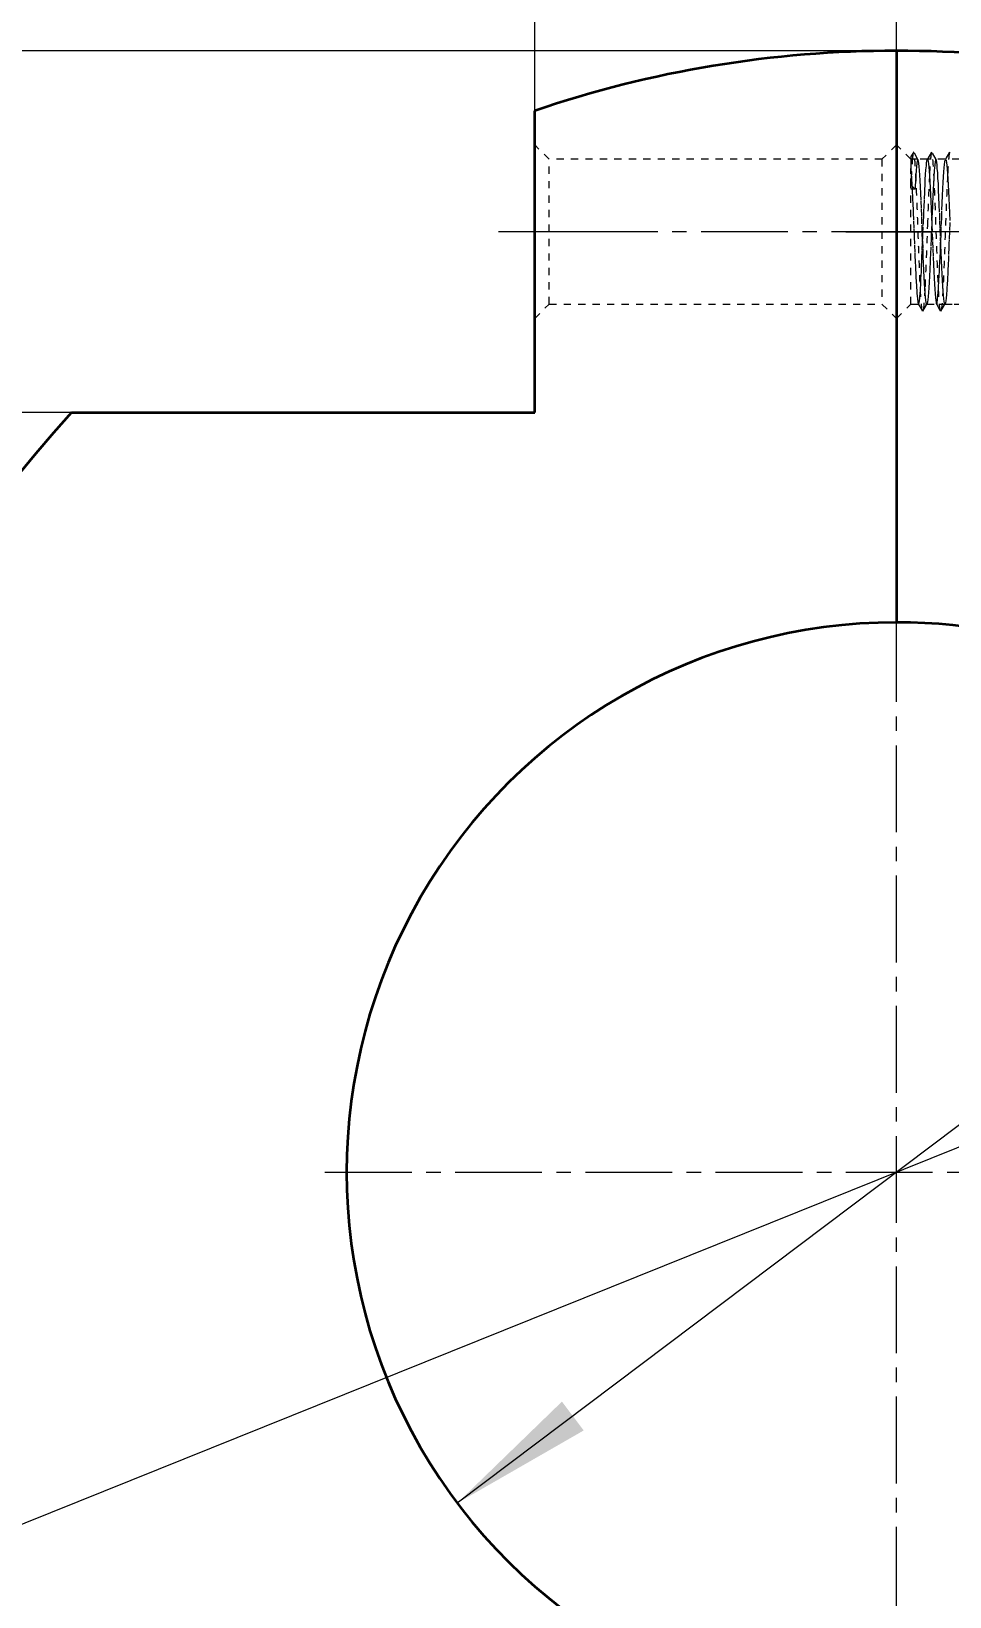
# Model space of a CAD drawing. Header units: millimetres. Extents: x -742 to 742, y -525 to 525.
# Drawn here: x -539.4 to -412.4, y 141.7 to 358.1 of the extents above; entities that cross this region are included whole.
import ezdxf

# ---------------------------------------------------------------- set-up
doc = ezdxf.new("R2010")
doc.units = ezdxf.units.MM
doc.linetypes.add('点画线', pattern=[18, 12, -2, 2, -2])
doc.linetypes.add('虚线', pattern=[2, 1, -1])
doc.layers.get('0').update_dxf_attribs({"lineweight": 35})
for name, color, linetype, lineweight in [('中心线层', 1, '点画线', 18), ('尺寸线层', 3, 'Continuous', 18), ('粗实线层', 7, 'Continuous', 35), ('虚线层', 6, '虚线', 18)]:
    doc.layers.add(name, color=color, linetype=linetype, lineweight=lineweight)
doc.styles.add('标准', font='', dxfattribs={"width": 0.667})
doc.styles.get('标准').set_extended_font_data('宋体')
doc.dimstyles.new('标准', dxfattribs={"dimscale": 5, "dimtxt": 3.5, "dimasz": 4, "dimexe": 2, "dimexo": 0, "dimtad": 1, "dimdsep": 46, "dimtxsty": '标准', "dimblk": '_CAXARROW', "dimcen": 0, "dimdle": 6, "dimazin": 2, "dimtfac": 0.707107, "dimtdec": 3, "dimtmove": 2, "dimatfit": 3, "dimfxl": 1, "dimfrac": 2, "dimtolj": 1, "dimarcsym": 0})

# ---------------------------------------------------------------- blocks, each defined once
blk = doc.blocks.new('*X5')
blk.add_line((-437.8, 155), (-437.8, 76))
for radius, start, end in [(155, 71.1809, 89.9998), (76, 270.0004, 89.9996)]:
    blk.add_arc((-437.8, 0), radius, start, end)
at = {"layer": '虚线层', "color": 7}
for p, q in [((-435.8, 140), (-437.8, 142)), ((-435.8, 140), (-437.8, 142)), ((-435.8, 140), (-437.8, 142)), ((-434.85, 140), (-435.8, 140)), ((-435.8, 140), (-435.8, 138.79)), ((-435.8, 138.79), (-435.8, 138.73)), ((-435.8, 120), (-435.8, 138.73)), ((-433.5, 140), (-434.85, 140)), ((-413.08, 140), (-434.85, 140)), ((-433.5, 140), (-434.85, 140)), ((-431, 140), (-432.35, 140)), ((-431, 140), (-432.35, 140)), ((-435.22, 135.89), (-435.8, 136.47)), ((-435.22, 135.89), (-435.8, 136.47)), ((-435.22, 135.89), (-435.8, 135.89)), ((-435.22, 135.89), (-435.8, 135.89)), ((-437.8, 118), (-435.8, 120)), ((-437.8, 118), (-435.8, 120)), ((-437.8, 118), (-435.8, 120)), ((-435.8, 120), (-434.75, 120)), ((-435.8, 120), (-427.07, 120)), ((-435.8, 120), (-434.75, 120)), ((-433.6, 120), (-432.25, 120)), ((-433.6, 120), (-432.25, 120)), ((-431.1, 120), (-429.75, 120)), ((-431.1, 120), (-429.75, 120))]:
    blk.add_line(p, q, dxfattribs=at)
for points in [[(-435.46, 140.95), (-435.8, 140.37)], [(-434.83, 139.97), (-435.41, 140.99)], [(-432.95, 140.97), (-433.54, 139.97)], [(-432.32, 139.98), (-432.9, 140.97)], [(-430.45, 140.97), (-431.04, 139.96)], [(-435.8, 140.37), (-435.8, 140.37), (-435.8, 140.26), (-435.8, 140.03), (-435.8, 139.87), (-435.8, 139.68), (-435.8, 139.18), (-435.8, 138.73)], [(-435.8, 138.73), (-435.75, 138.1), (-435.7, 137.34), (-435.66, 136.54), (-435.64, 136.11), (-435.62, 135.67), (-435.57, 134.68), (-435.53, 133.67), (-435.51, 133.15), (-435.48, 132.62), (-435.44, 131.48), (-435.39, 130.38), (-435.37, 129.82), (-435.35, 129.28), (-435.3, 128.12), (-435.26, 127.05), (-435.24, 126.52), (-435.22, 126.01), (-435.17, 124.98), (-435.12, 124.05), (-435.1, 123.61), (-435.08, 123.2), (-435.03, 122.4), (-434.99, 121.72), (-434.97, 121.42), (-434.95, 121.16), (-434.9, 120.67), (-434.85, 120.33), (-434.83, 120.2), (-434.81, 120.11), (-434.78, 120.03)], [(-434.87, 139.99), (-434.89, 139.94), (-434.94, 139.75), (-434.98, 139.44), (-435.03, 139.02), (-435.08, 138.46), (-435.12, 137.84)], [(-433.6, 120), (-433.64, 120.05), (-433.69, 120.22), (-433.73, 120.53), (-433.77, 120.95), (-433.82, 121.47), (-433.87, 122.14), (-433.91, 122.87), (-433.96, 123.68), (-434, 124.63), (-434.04, 125.59), (-434.09, 126.61), (-434.13, 127.72), (-434.18, 128.81), (-434.23, 129.92), (-434.27, 131.08), (-434.31, 132.17), (-434.36, 133.23), (-434.4, 134.31), (-434.45, 135.28), (-434.49, 136.19), (-434.54, 137.06), (-434.58, 137.8), (-434.62, 138.44), (-434.67, 139.01), (-434.72, 139.43), (-434.76, 139.74), (-434.81, 139.94), (-434.83, 139.99)], [(-434.08, 131.26), (-434.03, 132.35), (-434.01, 132.89), (-433.99, 133.41), (-433.94, 134.48), (-433.9, 135.44), (-433.88, 135.9), (-433.85, 136.33), (-433.81, 137.19), (-433.77, 137.91), (-433.72, 138.54), (-433.67, 139.08), (-433.63, 139.49), (-433.59, 139.78), (-433.54, 139.96), (-433.53, 139.97)], [(-433.53, 139.97), (-433.5, 140)], [(-433.5, 140), (-433.5, 140), (-433.45, 139.92), (-433.4, 139.7), (-433.36, 139.38), (-433.32, 138.94), (-433.27, 138.36), (-433.23, 137.7), (-433.18, 136.95), (-433.14, 136.06), (-433.09, 135.15), (-433.05, 134.17), (-433, 133.09), (-432.96, 132.02), (-432.92, 130.93), (-432.87, 129.76), (-432.82, 128.66), (-432.78, 127.58), (-432.73, 126.47), (-432.69, 125.45), (-432.65, 124.5), (-432.6, 123.57), (-432.55, 122.76), (-432.51, 122.04), (-432.46, 121.39), (-432.42, 120.88), (-432.38, 120.49), (-432.33, 120.19), (-432.29, 120.04), (-432.28, 120.02)], [(-432.37, 139.99), (-432.42, 139.87), (-432.46, 139.63), (-432.51, 139.25), (-432.55, 138.77), (-432.57, 138.49), (-432.59, 138.19), (-432.62, 137.82)], [(-432.32, 139.97), (-432.32, 139.98), (-432.35, 140)], [(-432.32, 139.97), (-432.32, 139.98), (-432.35, 140)], [(-432.32, 139.97), (-432.32, 139.98)], [(-431.1, 120), (-431.12, 120.01), (-431.16, 120.12), (-431.21, 120.35), (-431.25, 120.7), (-431.3, 121.19), (-431.34, 121.77), (-431.39, 122.45), (-431.43, 123.26), (-431.47, 124.12), (-431.52, 125.05), (-431.57, 126.09), (-431.61, 127.13), (-431.66, 128.2), (-431.7, 129.36), (-431.74, 130.46), (-431.79, 131.56), (-431.83, 132.7), (-431.88, 133.74), (-431.93, 134.75), (-431.97, 135.74), (-432.01, 136.6), (-432.06, 137.39), (-432.1, 138.12), (-432.15, 138.72), (-432.19, 139.21), (-432.24, 139.6), (-432.28, 139.85), (-432.32, 139.97)], [(-431.68, 128.73), (-431.64, 129.61), (-431.6, 130.72), (-431.58, 131.28), (-431.55, 131.82), (-431.51, 132.95), (-431.47, 133.98), (-431.42, 134.97), (-431.37, 135.95), (-431.33, 136.8), (-431.29, 137.57), (-431.24, 138.27), (-431.2, 138.84), (-431.15, 139.3), (-431.1, 139.67), (-431.06, 139.89)], [(-431.03, 139.97), (-431.02, 139.99)], [(-431, 140), (-430.97, 139.97), (-430.93, 139.82), (-430.88, 139.55), (-430.84, 139.14), (-430.79, 138.64), (-430.75, 138.03), (-430.7, 137.29), (-430.66, 136.49), (-430.62, 135.61), (-430.57, 134.61), (-430.52, 133.6), (-430.48, 132.55), (-430.43, 131.41)], [(-435.8, 136.47), (-435.8, 137.35)], [(-435.12, 137.84), (-435.12, 137.81), (-435.14, 137.45), (-435.16, 137.08), (-435.21, 136.21), (-435.22, 135.89)], [(-432.62, 137.82), (-432.64, 137.46), (-432.68, 136.68), (-432.73, 135.82), (-432.78, 134.84), (-432.82, 133.84), (-432.84, 133.32), (-432.86, 132.8), (-432.91, 131.67), (-432.92, 131.26)], [(-434.18, 128.73), (-434.16, 129.15), (-434.14, 129.69), (-434.09, 130.86), (-434.08, 131.26)], [(-434.16, 129.15), (-434.14, 129.69), (-434.09, 130.86), (-434.08, 131.26)], [(-432.92, 131.26), (-432.97, 130.16), (-432.99, 129.6), (-433.01, 129.05), (-433.06, 127.9), (-433.11, 126.84), (-433.13, 126.31), (-433.15, 125.81), (-433.19, 124.78), (-433.24, 123.87), (-433.28, 123.04), (-433.33, 122.25), (-433.38, 121.6), (-433.42, 121.05), (-433.46, 120.6), (-433.51, 120.28), (-433.55, 120.08), (-433.58, 120.02)], [(-430.43, 131.26), (-430.43, 131.18), (-430.48, 130.02), (-430.52, 128.92), (-430.54, 128.37), (-430.56, 127.83), (-430.61, 126.71), (-430.62, 126.33)], [(-434.48, 122.16), (-434.45, 122.71), (-434.43, 123.11), (-434.41, 123.51), (-434.36, 124.44), (-434.32, 125.39), (-434.3, 125.89), (-434.27, 126.4), (-434.23, 127.51), (-434.18, 128.59), (-434.18, 128.73)], [(-431.78, 126.33), (-431.73, 127.38), (-431.71, 127.92), (-431.69, 128.46), (-431.68, 128.73)], [(-431.99, 122.16), (-431.97, 122.35), (-431.93, 123.15), (-431.88, 124), (-431.86, 124.45), (-431.84, 124.92), (-431.8, 125.95), (-431.78, 126.33)], [(-430.62, 126.33), (-430.67, 125.32), (-430.69, 124.84), (-430.71, 124.37), (-430.76, 123.45), (-430.81, 122.66), (-430.83, 122.29), (-430.85, 121.95), (-430.89, 121.32), (-430.94, 120.82), (-430.98, 120.44), (-431.03, 120.16), (-431.07, 120.03)], [(-434.72, 120.03), (-434.7, 120.09), (-434.68, 120.18), (-434.63, 120.46), (-434.59, 120.86), (-434.56, 121.1), (-434.54, 121.36), (-434.49, 122), (-434.48, 122.16)], [(-432.24, 120), (-432.19, 120.1), (-432.15, 120.31), (-432.13, 120.47), (-432.11, 120.65), (-432.06, 121.12), (-432.02, 121.69), (-431.99, 122.16)], [(-434.79, 120.04), (-434.2, 119.03)], [(-434.78, 120.03), (-434.76, 120), (-434.75, 120)], [(-434.16, 119.02), (-433.57, 120.03)], [(-433.58, 120.02), (-433.6, 120), (-433.6, 120)], [(-432.28, 120.03), (-431.7, 119.02)], [(-432.28, 120.02), (-432.25, 120)], [(-431.65, 119.03), (-431.07, 120.04)]]:
    blk.add_lwpolyline(points, dxfattribs=at)
for points in [[(-435.51, 140.74), (-435.53, 140.65), (-435.54, 140.55), (-435.56, 140.43)], [(-435.42, 140.99), (-435.43, 141), (-435.45, 140.99), (-435.46, 140.95)], [(-435.57, 140.31), (-435.62, 139.78), (-435.68, 138.94), (-435.74, 137.86)], [(-435.56, 140.43), (-435.56, 140.39), (-435.56, 140.35), (-435.57, 140.31)], [(-435.74, 137.86), (-435.76, 137.44), (-435.78, 136.97), (-435.8, 136.47)], [(-433.24, 137.85), (-433.32, 136.13), (-433.41, 133.83), (-433.5, 131.39)], [(-431.2, 125.96), (-431.26, 124.51), (-431.31, 123.21), (-431.37, 122.13)]]:
    blk.add_open_spline(points, degree=3, dxfattribs=at)
for points, knots in [([(-434.2, 119.03), (-434.26, 119.13), (-434.31, 119.52), (-434.46, 121.4), (-434.56, 123.47), (-434.75, 128.41), (-434.84, 131.21), (-435.03, 136.22), (-435.13, 138.35), (-435.29, 140.45), (-435.35, 140.91), (-435.41, 140.98)], [0, 0, 0, 0, 911.296406, 911.296406, 2547.168283, 2547.168283, 4183.040159, 4183.040159, 5818.912036, 5818.912036, 6860.865942, 6860.865942, 6860.865942, 6860.865942]), ([(-432.95, 140.97), (-433.04, 140.81), (-433.13, 139.85), (-433.22, 138.12), (-433.23, 137.99), (-433.24, 137.85)], [0, 0, 0, 0, 2979.054303, 2979.054303, 3228.726712, 3228.726712, 3228.726712, 3228.726712]), ([(-431.7, 119.02), (-431.72, 119.05), (-431.75, 119.16), (-431.87, 120), (-431.97, 121.61), (-432.16, 126.01), (-432.26, 128.73), (-432.45, 134.01), (-432.54, 136.48), (-432.73, 139.84), (-432.81, 140.81), (-432.9, 140.97)], [0, 0, 0, 0, 444.947492, 444.947492, 2072.322442, 2072.322442, 3699.697392, 3699.697392, 5327.072341, 5327.072341, 6804.517631, 6804.517631, 6804.517631, 6804.517631]), ([(-430.45, 140.97), (-430.51, 140.86), (-430.57, 140.41), (-430.66, 139.16), (-430.7, 138.56), (-430.73, 137.86)], [0, 0, 0, 0, 1971.292037, 1971.292037, 3214.165814, 3214.165814, 3214.165814, 3214.165814]), ([(-430.73, 137.86), (-430.79, 136.71), (-430.85, 135.29), (-431.01, 131.23), (-431.11, 128.44), (-431.2, 125.96)], [0, 0, 0, 0, 1227.761638, 1227.761638, 3197.560295, 3197.560295, 3197.560295, 3197.560295]), ([(-433.5, 131.39), (-433.6, 128.75), (-433.69, 126.03), (-433.82, 123.21), (-433.84, 122.65), (-433.87, 122.14)], [0, 0, 0, 0, 2493.573837, 2493.573837, 3186.165657, 3186.165657, 3186.165657, 3186.165657]), ([(-433.87, 122.14), (-433.94, 120.8), (-434.01, 119.83), (-434.08, 119.32), (-434.08, 119.29), (-434.09, 119.27)], [0, 0, 0, 0, 2973.448943, 2973.448943, 3154.869056, 3154.869056, 3154.869056, 3154.869056]), ([(-431.37, 122.13), (-431.41, 121.36), (-431.45, 120.71), (-431.52, 119.8), (-431.55, 119.5), (-431.58, 119.3)], [0, 0, 0, 0, 1743.463379, 1743.463379, 3139.859684, 3139.859684, 3139.859684, 3139.859684])]:
    blk.add_open_spline(points, degree=3, knots=knots, dxfattribs=at)
blk = doc.blocks.new('*X6')
for p, q in [((-437.8, 155), (-437.8, 76)), ((-487.8, 105), (-487.8, 146.71)), ((-551.82, 105), (-487.8, 105))]:
    blk.add_line(p, q)
for radius, start, end in [(155, 89.9998, 108.8189), (155, 137.3578, 222.6425), (76, 89.9996, 270.0004)]:
    blk.add_arc((-437.8, 0), radius, start, end)
at = {"layer": '虚线层', "color": 7}
for p, q in [((-485.8, 140), (-487.8, 142)), ((-485.8, 140), (-487.8, 142)), ((-485.8, 140), (-487.8, 142)), ((-437.8, 142), (-439.8, 140)), ((-437.8, 142), (-439.8, 140)), ((-437.8, 142), (-439.8, 140)), ((-439.8, 140), (-485.8, 140)), ((-439.8, 140), (-485.8, 140)), ((-439.8, 140), (-485.8, 140)), ((-485.8, 120), (-485.8, 140)), ((-439.8, 140), (-439.8, 130)), ((-439.8, 130), (-439.8, 120)), ((-487.8, 118), (-485.8, 120)), ((-487.8, 118), (-485.8, 120)), ((-487.8, 118), (-485.8, 120)), ((-485.8, 120), (-439.8, 120)), ((-485.8, 120), (-439.8, 120)), ((-485.8, 120), (-439.8, 120)), ((-439.8, 120), (-437.8, 118)), ((-439.8, 120), (-437.8, 118)), ((-439.8, 120), (-437.8, 118))]:
    blk.add_line(p, q, dxfattribs=at)
blk = doc.blocks.new('*X4')
at = {"layer": '中心线层'}
for p, q in [((-480.8, 130), (-492.8, 130)), ((-480.8, 130), (-492.8, 130)), ((-480.8, 130), (-492.8, 130)), ((-434.8, 130), (-490.8, 130)), ((-434.8, 130), (-490.8, 130)), ((-434.8, 130), (-490.8, 130)), ((-444.8, 130), (-432.8, 130)), ((-444.8, 130), (-432.8, 130)), ((-444.8, 130), (-432.8, 130)), ((-430.8, 130), (-442.8, 130)), ((-430.8, 130), (-442.8, 130)), ((-430.8, 130), (-442.8, 130)), ((-384.8, 130), (-440.8, 130)), ((-437.8, -79), (-437.8, 79)), ((-516.8, 0), (-358.8, 0))]:
    blk.add_line(p, q, dxfattribs=at)
at = {"color": 0, "linetype": 'ByBlock'}
for name in ['*X6', '*X5']:
    blk.add_blockref(name, (0, 0), dxfattribs=at)
blk = doc.blocks.new('*X17')
at = {"color": 0, "char_height": 17.5, "attachment_point": 1, "rotation": 36.9828, "line_spacing_factor": 1.15057, "style": '标准'}
for s, insert, width in [('\\T1.1;{\\H0.707107x;+0.07}', (-274.44, 350.74), 127.4852), ('\\T1.1;{\\H0.707107x;+0.05}', (-265.55, 338.94), 127.4852), ('\\T1.1;%%C152', (-298.02, 321.03), 279.3024)]:
    blk.add_mtext(s, dxfattribs=dict(at, insert=insert, width=width))
blk = doc.blocks.new('*X16')
at = {"layer": '尺寸线层'}
for points in [[(-359.08, 246.12), (-373.55, 232.09), (-376.56, 236.09)], [(-480.5, 154.68), (-463.02, 164.72), (-466.03, 168.71)]]:
    blk.add_hatch(color=0, dxfattribs=at).paths.add_polyline_path(points, flags=0)
at = {"layer": '尺寸线层', "color": 0}
blk.add_line((-228.34, 344.58), (-480.5, 154.68), dxfattribs=at)
blk.add_blockref('*X17', (0, 0), dxfattribs=at)
blk = doc.blocks.new('_CAXARROW')
blk.add_hatch(color=0).paths.add_polyline_path([(0, 0), (-1, 0.125), (-1, -0.125)], flags=0)
blk = doc.blocks.new('*X18')
at = {"layer": '尺寸线层'}
for points in [[(-275.99, 258.24), (-293.61, 248.46), (-295.47, 253.1)], [(-563.59, 142.56), (-544.1, 147.7), (-545.97, 152.34)]]:
    blk.add_hatch(color=0, dxfattribs=at).paths.add_polyline_path(points, flags=0)
at = {"layer": '尺寸线层', "color": 0}
blk.add_line((-215.38, 282.62), (-563.59, 142.56), dxfattribs=at)
at = {"layer": '尺寸线层', "color": 0, "insert": (-235.84, 287.24), "char_height": 17.5, "width": 69.0438, "attachment_point": 5, "rotation": 21.9113, "line_spacing_factor": 1.15057, "style": '标准'}
blk.add_mtext('\\T1.1;%%C310', dxfattribs=at)
blk = doc.blocks.new('*X19')
at = {"layer": '尺寸线层'}
for points in [[(-469.79, 404.99), (-449.79, 407.49), (-449.79, 402.49)], [(-369.79, 404.99), (-389.79, 407.49), (-389.79, 402.49)]]:
    blk.add_hatch(color=0, dxfattribs=at).paths.add_polyline_path(points, flags=0)
at = {"layer": '尺寸线层', "color": 0}
for p, q in [((-469.79, 347.11), (-469.79, 414.99)), ((-369.79, 347.11), (-369.79, 414.99)), ((-469.79, 404.99), (-369.79, 404.99))]:
    blk.add_line(p, q, dxfattribs=at)
at = {"layer": '尺寸线层', "color": 0, "insert": (-419.79, 416.86), "char_height": 17.5, "width": 47.942, "attachment_point": 5, "line_spacing_factor": 1.15057, "style": '标准'}
blk.add_mtext('\\T1.1;100', dxfattribs=at)
blk = doc.blocks.new('*X20')
at = {"layer": '尺寸线层'}
for points in [[(-419.79, 376.83), (-439.79, 379.33), (-439.79, 374.33)], [(-369.79, 376.83), (-349.79, 379.33), (-349.79, 374.33)]]:
    blk.add_hatch(color=0, dxfattribs=at).paths.add_polyline_path(points, flags=0)
at = {"layer": '尺寸线层', "color": 0}
for p, q in [((-419.79, 355.4), (-419.79, 386.83)), ((-369.79, 347.11), (-369.79, 386.83)), ((-449.79, 376.83), (-339.79, 376.83))]:
    blk.add_line(p, q, dxfattribs=at)
at = {"layer": '尺寸线层', "color": 0, "insert": (-394.79, 388.71), "char_height": 17.5, "width": 35, "attachment_point": 5, "line_spacing_factor": 1.15057, "style": '标准'}
blk.add_mtext('\\T1.1;50', dxfattribs=at)
blk = doc.blocks.new('*X21')
at = {"layer": '尺寸线层'}
for points in [[(-573.22, 355.4), (-570.72, 375.4), (-575.72, 375.4)], [(-573.22, 305.4), (-570.72, 285.4), (-575.72, 285.4)]]:
    blk.add_hatch(color=0, dxfattribs=at).paths.add_polyline_path(points, flags=0)
at = {"layer": '尺寸线层', "color": 0}
for p, q in [((-573.22, 385.4), (-573.22, 275.4)), ((-419.79, 355.4), (-583.22, 355.4)), ((-469.79, 305.4), (-583.22, 305.4))]:
    blk.add_line(p, q, dxfattribs=at)
at = {"layer": '尺寸线层', "color": 0, "insert": (-585.1, 330.4), "char_height": 17.5, "width": 35, "attachment_point": 5, "rotation": 90, "line_spacing_factor": 1.15057, "style": '标准'}
blk.add_mtext('\\T1.1;50', dxfattribs=at)

msp = doc.modelspace()

# ---------------------------------------------------------------- block references
at = {"layer": '粗实线层'}
msp.add_blockref('*X4', (18.013, 200.401), dxfattribs=at)

# ---------------------------------------------------------------- dimensions: what is measured, and where the dimension line sits
at = {"layer": '尺寸线层'}
for p1, p2, override, picture, middle in [((-480.499, 154.681), (-359.079, 246.12), {"dimpost": '%%C<>', "dimsah": 1, "dimtol": 1, "dimtp": 0.07, "dimtm": -0.05, "dimtfill": 1, "dimtzin": 8}, '*X16', (-256.229, 323.575)), ((-563.592, 142.559), (-275.986, 258.242), {"dimpost": '%%C<>', "dimsah": 1, "dimtfill": 1, "dimtzin": 8}, '*X18', (-231.395, 276.177))]:
    dim = msp.add_diameter_dim_2p(p1=p1, p2=p2, dimstyle='标准', override=override, dxfattribs=at)
    dim.commit()
    dim.dimension.update_dxf_attribs({"geometry": picture, "text_midpoint": middle, "dimtype": 163})
for base, p1, picture, middle in [((-369.789, 404.988), (-469.788, 347.115), '*X19', (-419.789, 404.988)), ((-369.789, 376.835), (-419.788, 355.4), '*X20', (-394.789, 376.835))]:
    dim = msp.add_linear_dim(base=base, p1=p1, p2=(-369.789, 347.114), dimstyle='标准', override={"dimsah": 1, "dimtfill": 1, "dimtzin": 8}, dxfattribs=at)
    dim.commit()
    dim.dimension.update_dxf_attribs({"geometry": picture, "text_midpoint": middle, "dimtype": 160})
dim = msp.add_linear_dim(base=(-573.222, 305.4), p1=(-419.788, 355.4), p2=(-469.788, 305.4), angle=90, dimstyle='标准', override={"dimsah": 1, "dimtfill": 1, "dimtzin": 8}, dxfattribs=at)
dim.commit()
dim.dimension.update_dxf_attribs({"geometry": '*X21', "text_midpoint": (-573.222, 330.4), "dimtype": 160})

doc.saveas('drawing.dxf')
